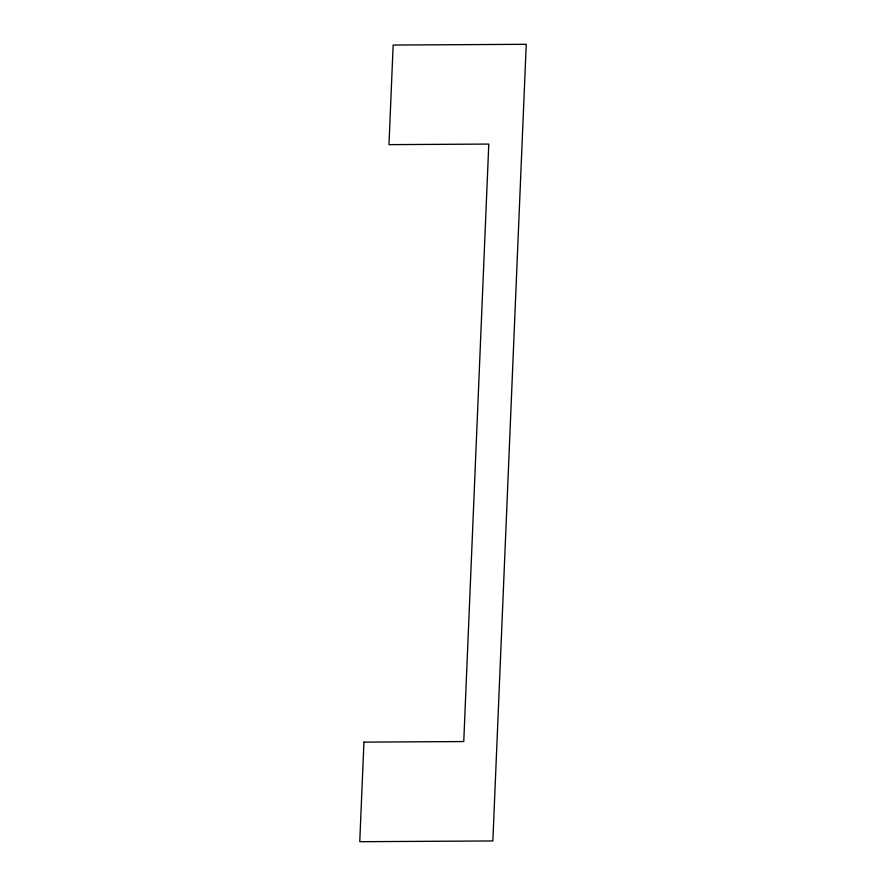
<?xml version="1.0" encoding="UTF-8"?>
<svg xmlns="http://www.w3.org/2000/svg" width="886" height="886" viewBox="0 0 886 886"><rect width="100%" height="100%" fill="white"/><g stroke="black" fill="none" stroke-linecap="round" stroke-linejoin="round"><path stroke-width="1.33" d="M363.936 742.125L359.76 841.7L492.849 840.947L526.24 44.3L393.151 45.053L388.976 144.639L488.795 144.075L463.755 741.549L363.936 742.125"/></g></svg>
